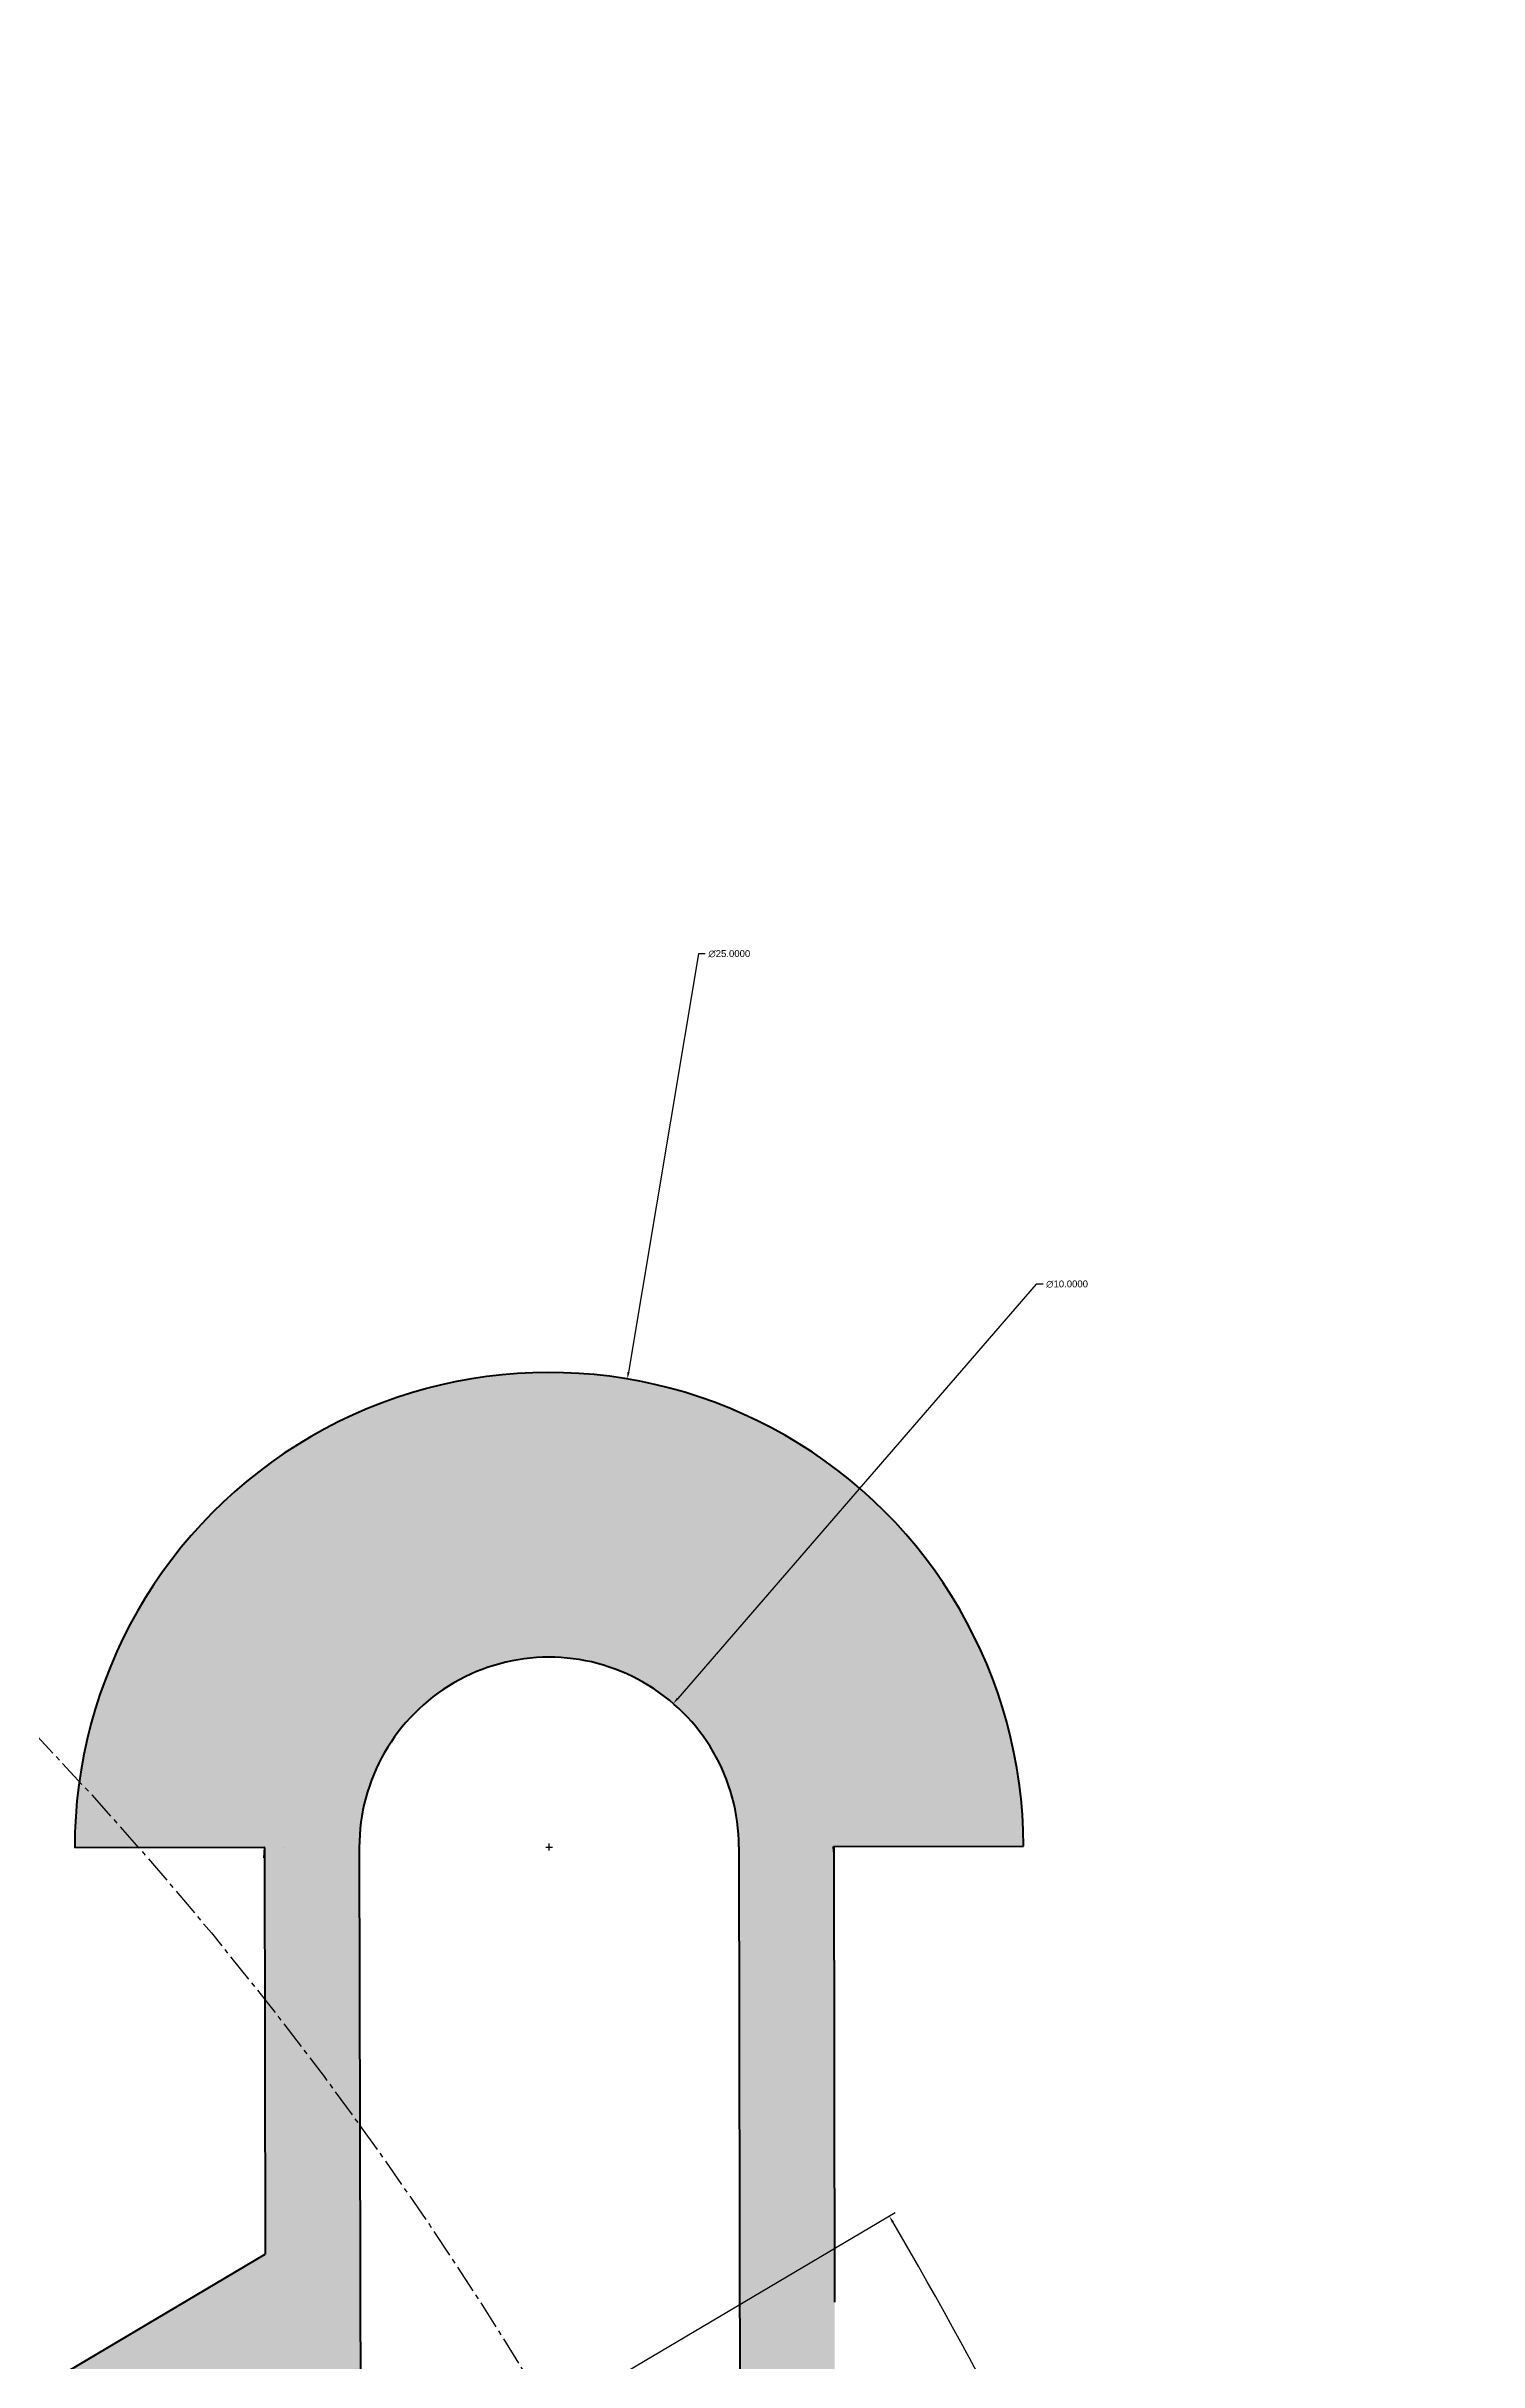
# Model space of a CAD drawing. Header units: inches. Extents: x 0 to 594, y 0 to 420.
# Drawn here: x 221.3 to 259.1, y 262.3 to 323.3 of the extents above; entities that cross this region are included whole.
import ezdxf

# ---------------------------------------------------------------- set-up
doc = ezdxf.new("R2010")
doc.units = ezdxf.units.IN
doc.header["$MEASUREMENT"] = 0
doc.linetypes.add('ACAD_ISO03W100', pattern=[30, 12, -18])
doc.linetypes.add('CENTER2', pattern=[1.125, 0.75, -0.125, 0.125, -0.125])
doc.styles.get("Standard").update_dxf_attribs({"font": 'arial.ttf'})
doc.dimstyles.get("Standard").update_dxf_attribs({"dimtxt": 0.18, "dimasz": 0.18, "dimexe": 0.18, "dimexo": 0.0625, "dimgap": 0.09, "dimtad": 0, "dimtih": 1, "dimtoh": 1, "dimdec": 4, "dimzin": 0, "dimdsep": 46, "dimtxsty": 'Standard', "dimcen": 0.09, "dimadec": 0, "dimazin": 0, "dimtfac": 1, "dimtdec": 4, "dimtofl": 0, "dimtmove": 0, "dimatfit": 3, "dimfxl": 1, "dimtolj": 1, "dimtzin": 0, "dimarcsym": 0})

# ---------------------------------------------------------------- blocks, each defined once
blk = doc.blocks.new('*D6')
at = {"color": 0, "lineweight": -2, "transparency": 16777216}
for p, q in [((234.646, 260.905), (243.682, 266.244)), ((248.562, 210), (259.058, 210))]:
    blk.add_line(p, q, dxfattribs=at)
for start, end in [(15.38756, 30.48579), (0.09344, 15.19171)]:
    blk.add_arc((148.5, 210), 110.378, start, end, dxfattribs=at)
at = {"color": 0, "transparency": 16777216}
for points in [[(243.593, 265.982), (243.644, 266.013), (243.527, 266.152)], [(258.908, 210.18), (258.848, 210.18), (258.878, 210)]]:
    blk.add_solid(points, dxfattribs=at)
at = {"layer": 'Defpoints', "color": 0, "transparency": 16777216}
for p in [(234.593, 260.873), (257.136, 229.533), (48.5, 210), (148.5, 210), (248.5, 210)]:
    blk.add_point(p, dxfattribs=at)
at = {"color": 0, "transparency": 16777216, "insert": (254.971, 239.106), "char_height": 0.18, "attachment_point": 5}
blk.add_mtext('\\A1;30', dxfattribs=at)
blk = doc.blocks.new('*D13')
at = {"color": 0, "lineweight": -2, "transparency": 16777216}
for p, q in [((238.5, 299.4), (236.656, 288.379)), ((238.68, 299.4), (238.5, 299.4)), ((234.473, 275.873), (234.653, 275.873)), ((234.563, 275.783), (234.563, 275.963))]:
    blk.add_line(p, q, dxfattribs=at)
at = {"color": 0, "transparency": 16777216}
blk.add_solid([(236.626, 288.384), (236.685, 288.374), (236.626, 288.201)], dxfattribs=at)
at = {"layer": 'Defpoints', "color": 0, "transparency": 16777216}
for p in [(236.626, 288.201), (232.5, 263.544)]:
    blk.add_point(p, dxfattribs=at)
at = {"color": 0, "transparency": 16777216, "insert": (239.311, 299.4), "char_height": 0.18, "attachment_point": 5}
blk.add_mtext('\\A1;∅25.0000', dxfattribs=at)
blk = doc.blocks.new('*D14')
at = {"color": 0, "lineweight": -2, "transparency": 16777216}
for p, q in [((247.4, 290.7), (237.953, 279.789)), ((247.58, 290.7), (247.4, 290.7)), ((234.473, 275.873), (234.653, 275.873)), ((234.563, 275.783), (234.563, 275.963))]:
    blk.add_line(p, q, dxfattribs=at)
at = {"color": 0, "transparency": 16777216}
blk.add_solid([(237.931, 279.809), (237.976, 279.769), (237.836, 279.653)], dxfattribs=at)
at = {"layer": 'Defpoints', "color": 0, "transparency": 16777216}
for p in [(237.836, 279.653), (231.29, 272.093)]:
    blk.add_point(p, dxfattribs=at)
at = {"color": 0, "transparency": 16777216, "insert": (248.211, 290.7), "char_height": 0.18, "attachment_point": 5}
blk.add_mtext('\\A1;∅10.0000', dxfattribs=at)

msp = doc.modelspace()

# ---------------------------------------------------------------- hatches: boundary and pattern name
at = {"transparency": 33554572}
h = msp.add_hatch(color=256, dxfattribs=at)
h.dxf.hatch_style = 1
h.set_gradient(color1=(0, 255, 255), color2=(128, 128, 128), rotation=1, tint=1, name='INVSPHERICAL')
h.paths.add_polyline_path([(141, 259.4343, 0.1470272), (114.98943, 247.10852), (114.55161, 247.46674), (76.96055, 278.22338, 0.26577321), (67.16782, 279.86607), (54.51777, 275.20053), (54.43807, 275.1648), (54.43601, 275.17038), (52.70586, 279.86149, 1), (61.35664, 256.40592), (59.62254, 261.1077), (59.81589, 261.16689), (69.67523, 264.80316), (105.05298, 235.85743), (105.49081, 235.4992, 0.23321348), (102.09104, 191.39332), (101.60349, 191.10642), (59.74295, 166.47407, 0.26577321), (54.81445, 157.85398), (54.81648, 144.37099), (54.82244, 144.28385), (54.8165, 144.28385), (49.8165, 144.28309, 1), (74.8165, 144.28686), (69.80512, 144.28611), (69.81647, 144.48799), (69.81488, 154.99651), (109.21074, 178.17856), (109.6983, 178.46545, 0.1865667), (141, 160.5657), (141, 160), (141, 111.42987, 0.26577321), (145.9298, 102.81052), (157.55125, 95.97437), (157.62937, 95.93531), (157.62636, 95.93019), (155.09126, 91.62052, 1), (167.76676, 113.16888), (165.2259, 108.8494), (165.05766, 108.96156), (156, 114.2896), (156, 160), (156, 160.5657, 0.16497031), (184.52625, 175.32855), (184.98808, 175.00186), (224.64012, 146.95237, 0.26577321), (234.52383, 145.99929), (246.81622, 151.53899), (246.89322, 151.58021), (246.89566, 151.57479), (248.94999, 147.01631, 1), (238.67835, 169.80871), (240.73735, 165.23986), (240.54863, 165.16728), (230.96805, 160.84969), (193.65065, 187.24767), (193.18882, 187.57436, 0.21529713), (194.87477, 228.69173), (195.3618, 228.97952), (237.17711, 253.68857, 0.26577321), (242.0898, 262.31767), (242.06305, 275.80064), (242.05693, 275.88777), (242.06288, 275.88778), (247.06287, 275.8977, 1), (222.06292, 275.8481), (227.07428, 275.85804), (227.06331, 275.65614), (227.08416, 265.14764), (187.73086, 241.89341), (187.24383, 241.60563, 0.18609249), (156, 259.4343), (156, 260), (156, 308.57013, 0.26577321), (151.0702, 317.18948), (139.44875, 324.02563), (139.37063, 324.06469), (139.37364, 324.06981), (141.90874, 328.37948, 1), (129.23324, 306.83112), (131.7741, 311.1506), (131.94234, 311.03844), (141, 305.7104), (141, 260)])
h.paths.add_polyline_path([(187, 210, -1), (110, 210, -1)], flags=16)
h.paths.add_polyline_path([(145.9649, 305.69033), (133.03589, 313.29563, -1), (138.10609, 321.91497), (151.0351, 314.30967, -1)], flags=16)
h.paths.add_polyline_path([(72.83475, 268.63306), (58.7614, 263.44259, -1), (55.30109, 272.82482), (69.37443, 278.01529, -1)], flags=16)
h.paths.add_polyline_path([(229.59266, 260.86301), (229.5629, 275.86298, -1), (239.56288, 275.88282), (239.59264, 260.88285, -1)], flags=16)
h.paths.add_polyline_path([(67.31423, 159.28573), (67.3165, 144.28573, -1), (57.3165, 144.28422), (57.31423, 159.28422, -1)], flags=16)
h.paths.add_polyline_path([(228.0844, 156.808), (241.75984, 162.97099, -1), (245.8685, 153.85403), (232.19306, 147.69104, -1)], flags=16)
h.paths.add_polyline_path([(151.0351, 114.30967), (163.96411, 106.70437, -1), (158.89391, 98.08503), (145.9649, 105.69033, -1)], flags=16)
at = {"linetype": 'ACAD_ISO03W100', "true_color": 0x82f55b, "transparency": 33554572}
h = msp.add_hatch(color=91, dxfattribs=at)
h.dxf.hatch_style = 1
h.set_gradient(color1=(0, 255, 255), color2=(128, 128, 128), rotation=8, tint=1, name='INVSPHERICAL')
h.paths.add_polyline_path([(141, 259.4343, 0.1470272), (114.98943, 247.10852), (114.55161, 247.46674), (76.96055, 278.22338, 0.26577321), (67.16782, 279.86607), (54.51777, 275.20053), (54.43807, 275.1648), (54.43601, 275.17038), (52.70586, 279.86149, 1), (61.35664, 256.40592), (59.62254, 261.1077), (59.81589, 261.16689), (69.67523, 264.80316), (105.05298, 235.85743), (105.49081, 235.4992, 0.23321348), (102.09104, 191.39332), (101.60349, 191.10642), (59.74295, 166.47407, 0.26577321), (54.81445, 157.85398), (54.81648, 144.37099), (54.82244, 144.28385), (54.8165, 144.28385), (49.8165, 144.28309, 1), (74.8165, 144.28686), (69.80512, 144.28611), (69.81647, 144.48799), (69.81488, 154.99651), (109.21074, 178.17856), (109.6983, 178.46545, 0.1865667), (141, 160.5657), (141, 160), (141, 111.42987, 0.26577321), (145.9298, 102.81052), (157.55125, 95.97437), (157.62937, 95.93531), (157.62636, 95.93019), (155.09126, 91.62052, 1), (167.76676, 113.16888), (165.2259, 108.8494), (165.05766, 108.96156), (156, 114.2896), (156, 160), (156, 160.5657, 0.16497031), (184.52625, 175.32855), (184.98808, 175.00186), (224.64012, 146.95237, 0.26577321), (234.52383, 145.99929), (246.81622, 151.53899), (246.89322, 151.58021), (246.89566, 151.57479), (248.94999, 147.01631, 1), (238.67835, 169.80871), (240.73735, 165.23986), (240.54863, 165.16728), (230.96805, 160.84969), (193.65065, 187.24767), (193.18882, 187.57436, 0.21529713), (194.87477, 228.69173), (195.3618, 228.97952), (237.17711, 253.68857, 0.26577321), (242.0898, 262.31767), (242.06305, 275.80064), (242.05693, 275.88777), (242.06288, 275.88778), (247.06287, 275.8977, 1), (222.06292, 275.8481), (227.07428, 275.85804), (227.06331, 275.65614), (227.08416, 265.14764), (187.73086, 241.89341), (187.24383, 241.60563, 0.18609249), (156, 259.4343), (156, 260), (156, 308.57013, 0.26577321), (151.0702, 317.18948), (139.44875, 324.02563), (139.37063, 324.06469), (139.37364, 324.06981), (141.90874, 328.37948, 1), (129.23324, 306.83112), (131.7741, 311.1506), (131.94234, 311.03844), (141, 305.7104), (141, 260)])
h.paths.add_polyline_path([(187, 210, -1), (110, 210, -1)], flags=16)
h.paths.add_polyline_path([(145.9649, 305.69033), (133.03589, 313.29563, -1), (138.10609, 321.91497), (151.0351, 314.30967, -1)], flags=16)
h.paths.add_polyline_path([(72.83475, 268.63306), (58.7614, 263.44259, -1), (55.30109, 272.82482), (69.37443, 278.01529, -1)], flags=16)
h.paths.add_polyline_path([(229.59266, 260.86301), (229.5629, 275.86298, -1), (239.56288, 275.88282), (239.59264, 260.88285, -1)], flags=16)
h.paths.add_polyline_path([(67.31423, 159.28573), (67.3165, 144.28573, -1), (57.3165, 144.28422), (57.31423, 159.28422, -1)], flags=16)
h.paths.add_polyline_path([(228.0844, 156.808), (241.75984, 162.97099, -1), (245.8685, 153.85403), (232.19306, 147.69104, -1)], flags=16)
h.paths.add_polyline_path([(151.0351, 114.30967), (163.96411, 106.70437, -1), (158.89391, 98.08503), (145.9649, 105.69033, -1)], flags=16)

# ---------------------------------------------------------------- linework, layer by layer
at = {"color": 244, "lineweight": 100, "true_color": 0x991b1e}
for p, q in [((227.07428, 275.85804), (222.06292, 275.8481)), ((229.5629, 275.86298), (229.59266, 260.86301)), ((239.56288, 275.88282), (239.59264, 260.88285)), ((242.05693, 275.88777), (247.06287, 275.8977))]:
    msp.add_line(p, q, dxfattribs=at)
at = {"color": 244, "linetype": 'ByBlock', "lineweight": 100, "true_color": 0x991b1e}
for p, q in [((227.05955, 275.58695), (227.07428, 275.85804)), ((242.06706, 275.74348), (242.05693, 275.88777)), ((187.73086, 241.89341), (227.08416, 265.14764))]:
    msp.add_line(p, q, dxfattribs=at)
at = {"color": 244, "linetype": 'ACAD_ISO03W100', "lineweight": 100, "true_color": 0x991b1e}
for p, q in [((227.07428, 275.85804), (227.06291, 275.85802)), ((227.06291, 275.85802), (227.08416, 265.14764)), ((227.5629, 275.85901), (227.5629, 275.85901)), ((242.05693, 275.88777), (242.06288, 275.88778)), ((242.06288, 275.88778), (242.0898, 262.31767))]:
    msp.add_line(p, q, dxfattribs=at)
at = {"color": 80, "linetype": 'CENTER2'}
msp.add_circle((148.5, 210), 100, dxfattribs=at)
at = {"color": 244, "lineweight": 100, "true_color": 0x991b1e}
for radius in [12.5, 5]:
    msp.add_arc((234.56289, 275.8729), radius, 0.113682, 180.113682, dxfattribs=at)

# ---------------------------------------------------------------- dimensions: what is measured, and where the dimension line sits
at = {"color": 6}
for p1, p2, picture, middle in [((232.49978, 263.54433), (236.626, 288.20147), '*D13', (239.31117, 299.4)), ((231.29014, 272.09281), (237.83564, 279.65299), '*D14', (248.21117, 290.7))]:
    dim = msp.add_diameter_dim_2p(p1=p1, p2=p2, dimstyle='Standard', dxfattribs=at)
    dim.commit()
    dim.dimension.update_dxf_attribs({"geometry": picture, "text_midpoint": middle, "dimtype": 163})
dim = msp.add_angular_dim_2l(base=(257.13567, 229.53309), line1=((48.5, 210), (248.5, 210)), line2=((148.5, 210), (234.59265, 260.87293)), text='30', dimstyle='Standard', dxfattribs=at)
dim.commit()
dim.dimension.update_dxf_attribs({"geometry": '*D6', "text_midpoint": (254.97097, 239.10642)})

doc.saveas('drawing.dxf')
